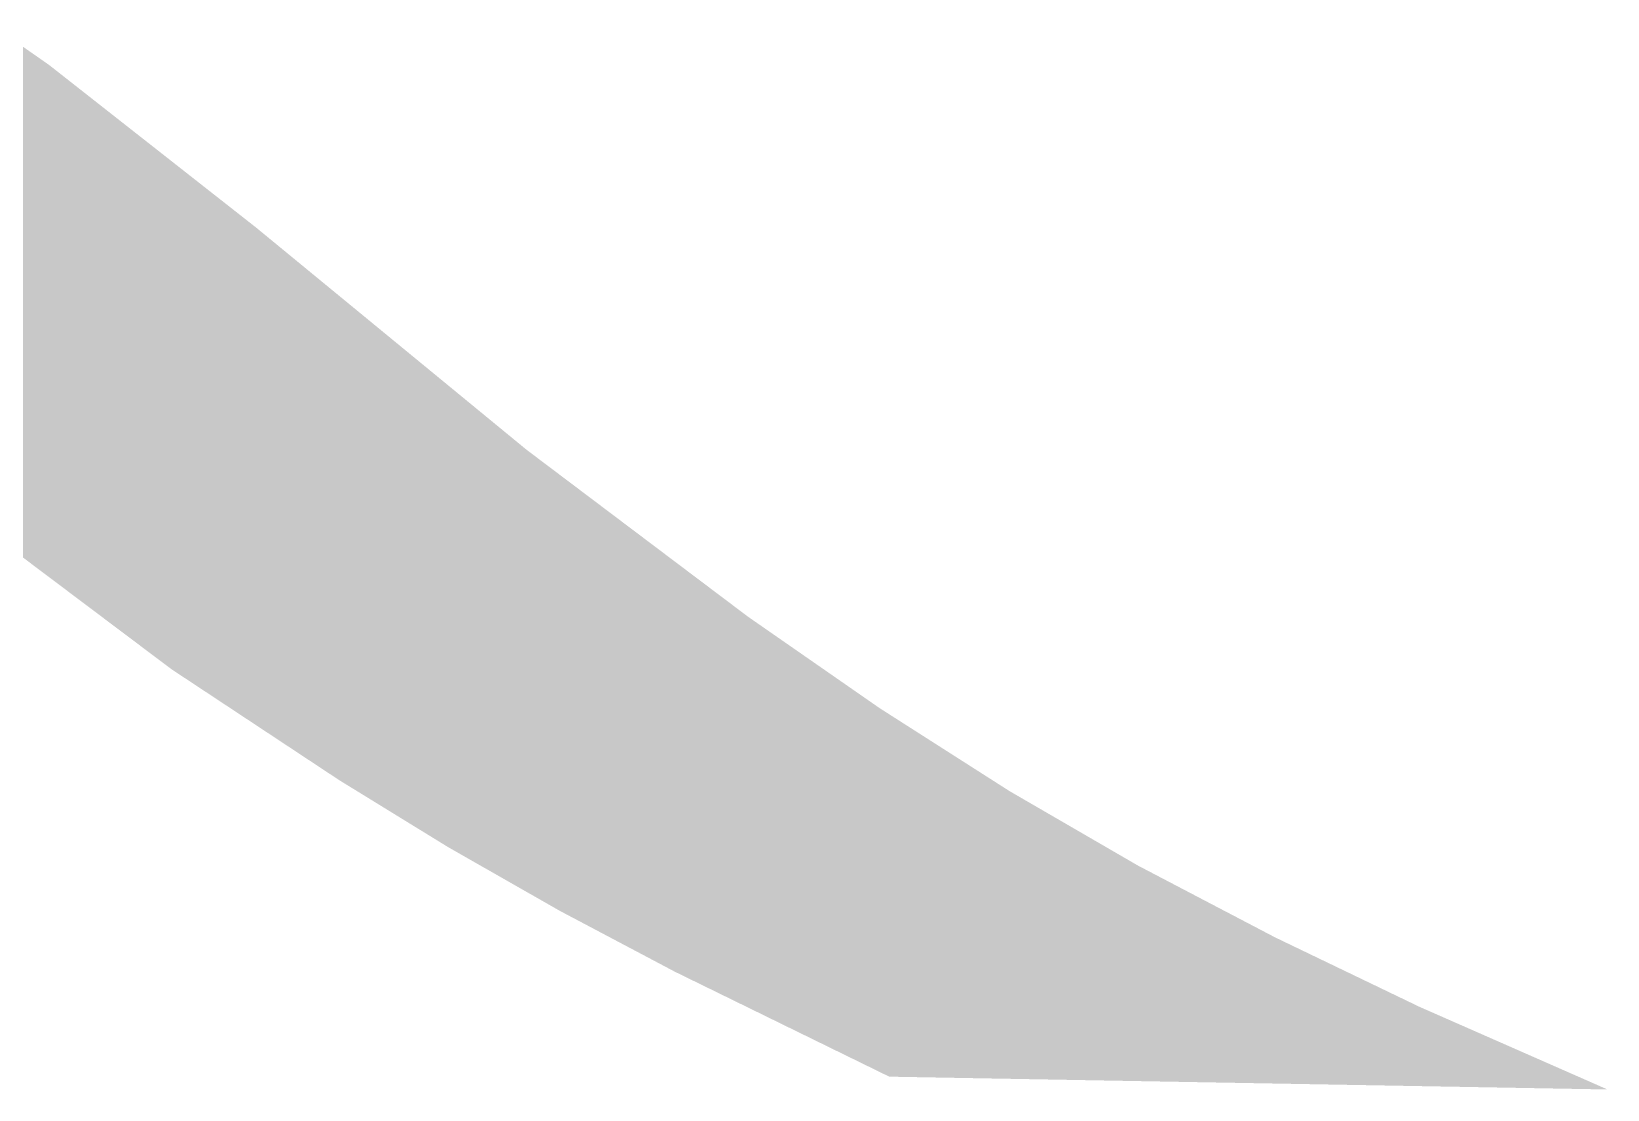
# Model space of a CAD drawing. Extents: x 149 to 8866, y 149 to 4853.
# Drawn here: x 5350.4 to 5456.4, y 4758.3 to 4829.4 of the extents above; entities that cross this region are included whole.
import ezdxf

# ---------------------------------------------------------------- set-up
doc = ezdxf.new("R2010")
doc.units = 0
doc.layers.add('L1D0', color=1, linetype='CONTINUOUS')

msp = doc.modelspace()

# ---------------------------------------------------------------- linework, layer by layer
at = {"layer": 'L1D0'}
for points in [[(5348.326, 4822.589), (5348.326, 4829.424), (5357.388, 4822.589), (5351.545, 4827.177)], [(5335.6, 4816.248), (5335.6, 4822.589), (5365.465, 4816.248), (5357.388, 4822.589)], [(5335.6, 4805.26), (5335.6, 4816.248), (5365.465, 4805.26), (5365.465, 4816.248)], [(5365.465, 4805.26), (5365.465, 4816.248), (5378.845, 4805.26), (5373.4, 4809.731)], [(5352.401, 4792.101), (5343.872, 4798.515), (5352.401, 4805.26), (5335.6, 4805.26)], [(5352.401, 4792.101), (5352.401, 4805.26), (5378.845, 4792.101), (5378.845, 4805.26)], [(5378.845, 4793.322), (5378.845, 4805.26), (5394.254, 4793.322), (5383.656, 4801.309)], [(5378.845, 4790.083), (5378.845, 4793.322), (5398.554, 4790.083), (5394.254, 4793.322)], [(5359.779, 4786.553), (5352.401, 4792.101), (5378.845, 4786.553), (5378.845, 4792.101)], [(5378.845, 4781.463), (5378.845, 4790.083), (5398.554, 4781.463), (5398.554, 4790.083)], [(5398.554, 4781.463), (5398.554, 4790.083), (5411.279, 4781.463), (5407.398, 4783.941)], [(5367.479, 4781.463), (5359.779, 4786.553), (5378.845, 4781.463), (5378.845, 4786.553)], [(5371.063, 4779.094), (5367.479, 4781.463), (5385.907, 4779.094), (5385.907, 4781.463)], [(5385.907, 4781.044), (5385.907, 4781.463), (5411.935, 4781.044), (5411.279, 4781.463)], [(5385.907, 4770.304), (5385.907, 4781.044), (5411.935, 4770.304), (5411.935, 4781.044)], [(5411.935, 4773.352), (5411.935, 4781.044), (5424.781, 4773.352), (5416.143, 4778.358)], [(5378.383, 4774.594), (5371.063, 4779.094), (5385.907, 4774.594), (5385.907, 4779.094)], [(5385.907, 4770.304), (5382.115, 4772.466), (5385.907, 4774.594), (5378.383, 4774.594)], [(5411.935, 4768.535), (5411.935, 4773.352), (5424.781, 4768.535), (5424.781, 4773.352)], [(5424.781, 4768.535), (5424.781, 4773.352), (5433.984, 4768.535), (5429.204, 4771.037)], [(5397.544, 4764.305), (5393.624, 4766.223), (5397.544, 4770.304), (5385.907, 4770.304)], [(5397.544, 4764.305), (5397.544, 4770.304), (5411.935, 4764.305), (5411.935, 4770.304)], [(5433.984, 4758.702), (5411.935, 4759.095), (5433.984, 4768.535), (5411.935, 4768.535)], [(5433.984, 4763.859), (5433.984, 4768.535), (5443.71, 4763.859)], [(5411.935, 4759.095), (5408.05, 4759.164), (5411.935, 4764.305), (5397.544, 4764.305)], [(5443.71, 4758.529), (5433.984, 4758.702), (5443.71, 4763.859), (5433.984, 4763.859)], [(5456.35, 4758.304), (5443.71, 4758.529), (5448.65, 4761.688), (5443.71, 4763.859)]]:
    msp.add_solid(points, dxfattribs=at)

doc.saveas('drawing.dxf')
